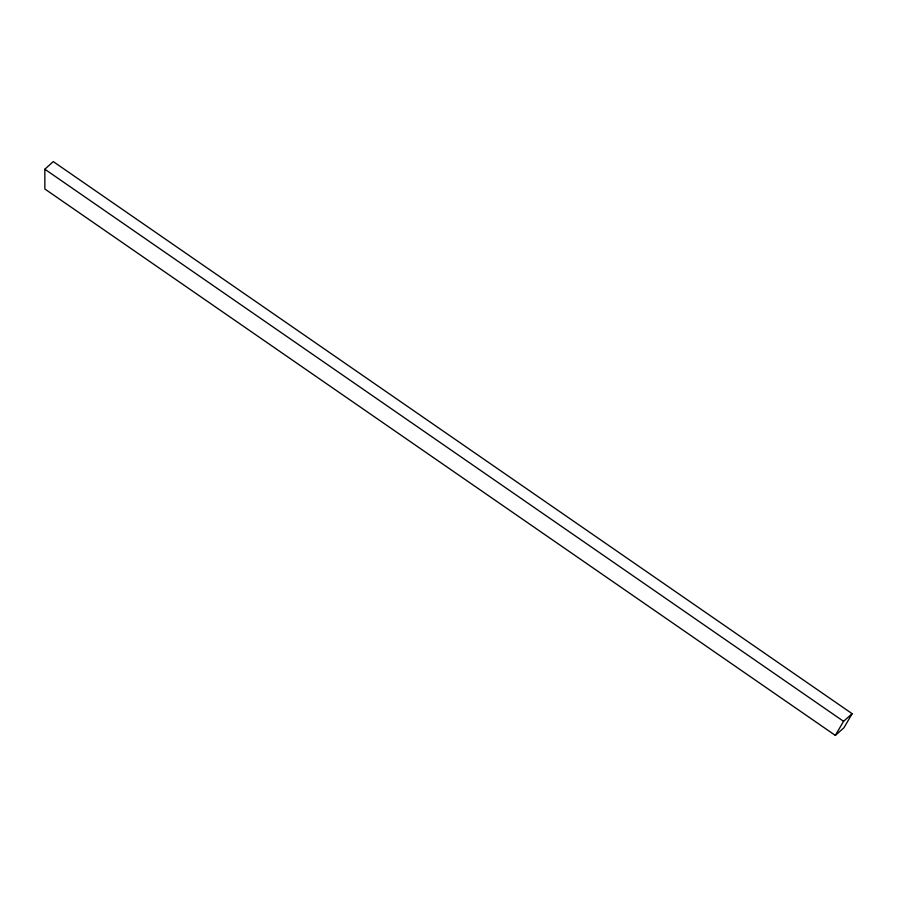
<?xml version="1.0" encoding="UTF-8"?>
<svg xmlns="http://www.w3.org/2000/svg" width="897" height="897" viewBox="0 0 897 897"><rect width="100%" height="100%" fill="white"/><g stroke="black" fill="none" stroke-linecap="round" stroke-linejoin="round"><path stroke-width="1.35" d="M835.331 735.405L843.55 721.323L852.15 713.698L53.259 161.595L44.85 169.23L44.85 188.998L835.331 735.405L843.931 727.781L852.15 713.698M44.85 169.23L843.55 721.323"/></g></svg>
